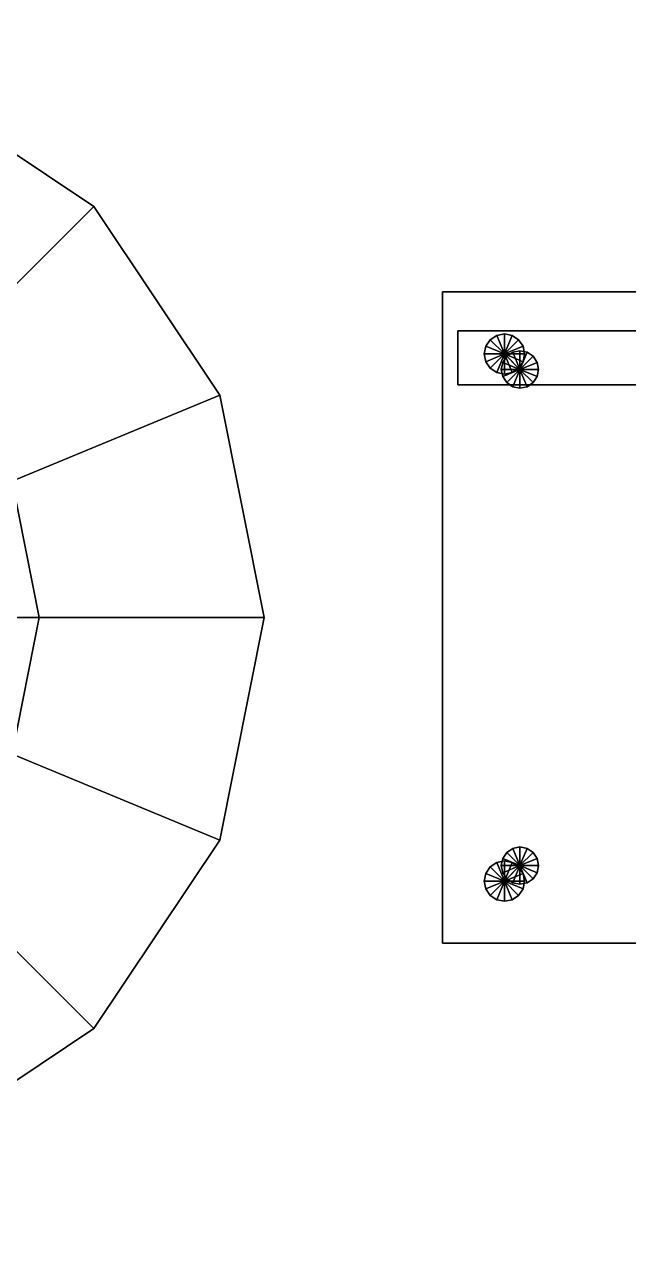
# Model space of a CAD drawing. Header units: millimetres. Extents: x -8000 to 18500, y -500 to 32500.
# Drawn here: x 4221 to 4610, y 942 to 1732 of the extents above; entities that cross this region are included whole.
import ezdxf

# ---------------------------------------------------------------- set-up
doc = ezdxf.new("R2010")
doc.units = ezdxf.units.MM
for name, color, linetype in [('3D-FINISH', 7, 'Continuous'), ('3D-FURNITURE', 7, 'Continuous'), ('3D-ROOF', 7, 'Continuous'), ('3D-SLABS', 7, 'Continuous')]:
    doc.layers.add(name, color=color, linetype=linetype)

msp = doc.modelspace()

# ---------------------------------------------------------------- linework, layer by layer
at = {"layer": '3D-FINISH', "color": 7}
for points in [[(200, 200, 590), (200, 9800, 590), (9800, 9800, 590), (9800, 200, 590)], [(200, 200, 600), (9800, 200, 600), (9800, 9800, 600), (200, 9800, 600)], [(200, 200, 3990), (200, 9800, 3990), (9800, 9800, 3990), (9800, 200, 3990)], [(200, 200, 4000), (9800, 200, 4000), (9800, 9800, 4000), (200, 9800, 4000)]]:
    msp.add_3dface(points, dxfattribs=at)
at = {"layer": '3D-FURNITURE', "color": 7}
for points in [[(4000, 1350, 1330), (4265.17, 1615.17, 1330), (4143.51, 1696.45, 1330), (4000, 1350, 1330)], [(4000, 1350, 1298), (4143.51, 1696.45, 1298), (4265.17, 1615.17, 1298), (4000, 1350, 1298)], [(4265.17, 1615.17, 1298), (4143.51, 1696.45, 1298), (4143.51, 1696.45, 1330), (4265.17, 1615.17, 1330)], [(4000, 1350, 1330), (4346.45, 1493.51, 1330), (4265.17, 1615.17, 1330), (4000, 1350, 1330)], [(4000, 1350, 1298), (4265.17, 1615.17, 1298), (4346.45, 1493.51, 1298), (4000, 1350, 1298)], [(4346.45, 1493.51, 1298), (4265.17, 1615.17, 1298), (4265.17, 1615.17, 1330), (4346.45, 1493.51, 1330)], [(4490, 1140, 1010), (4490, 1560, 1010), (4910, 1560, 1010), (4910, 1140, 1010)], [(4490, 1560, 1010), (4490, 1560, 1050), (4910, 1560, 1050), (4910, 1560, 1010)], [(4490, 1140, 1010), (4490, 1140, 1050), (4490, 1560, 1050), (4490, 1560, 1010)], [(4490, 1140, 1050), (4910, 1140, 1050), (4910, 1560, 1050), (4490, 1560, 1050)], [(4500, 1500, 1300), (4500, 1535, 1300), (4900, 1535, 1300), (4900, 1500, 1300)], [(4500, 1535, 1300), (4500, 1535, 1390), (4900, 1535, 1390), (4900, 1535, 1300)], [(4500, 1500, 1300), (4500, 1500, 1390), (4500, 1535, 1390), (4500, 1535, 1300)], [(4500, 1500, 1390), (4900, 1500, 1390), (4900, 1535, 1390), (4500, 1535, 1390)], [(4520.81, 1529.19, 600), (4517.99, 1524.97, 600), (4517.99, 1524.97, 1030), (4520.81, 1529.19, 1030)], [(4530, 1520, 1030), (4520.81, 1529.19, 1030), (4517.99, 1524.97, 1030), (4530, 1520, 1030)], [(4530, 1520, 600), (4517.99, 1524.97, 600), (4520.81, 1529.19, 600), (4530, 1520, 600)], [(4525.03, 1532.01, 600), (4520.81, 1529.19, 600), (4520.81, 1529.19, 1030), (4525.03, 1532.01, 1030)], [(4530, 1520, 1030), (4525.03, 1532.01, 1030), (4520.81, 1529.19, 1030), (4530, 1520, 1030)], [(4530, 1520, 600), (4520.81, 1529.19, 600), (4525.03, 1532.01, 600), (4530, 1520, 600)], [(4530, 1533, 600), (4525.03, 1532.01, 600), (4525.03, 1532.01, 1030), (4530, 1533, 1030)], [(4530, 1520, 1030), (4530, 1533, 1030), (4525.03, 1532.01, 1030), (4530, 1520, 1030)], [(4530, 1520, 600), (4525.03, 1532.01, 600), (4530, 1533, 600), (4530, 1520, 600)], [(4534.97, 1532.01, 600), (4530, 1533, 600), (4530, 1533, 1030), (4534.97, 1532.01, 1030)], [(4530, 1520, 1030), (4534.97, 1532.01, 1030), (4530, 1533, 1030), (4530, 1520, 1030)], [(4530, 1520, 600), (4530, 1533, 600), (4534.97, 1532.01, 600), (4530, 1520, 600)], [(4530, 1520, 1030), (4539.19, 1529.19, 1030), (4534.97, 1532.01, 1030), (4530, 1520, 1030)], [(4530, 1520, 600), (4534.97, 1532.01, 600), (4539.19, 1529.19, 600), (4530, 1520, 600)], [(4530, 1520, 1030), (4542.01, 1524.97, 1030), (4539.19, 1529.19, 1030), (4530, 1520, 1030)], [(4530, 1520, 600), (4539.19, 1529.19, 600), (4542.01, 1524.97, 600), (4530, 1520, 600)], [(4539.19, 1529.19, 600), (4534.97, 1532.01, 600), (4534.97, 1532.01, 1030), (4539.19, 1529.19, 1030)], [(4542.01, 1524.97, 600), (4539.19, 1529.19, 600), (4539.19, 1529.19, 1030), (4542.01, 1524.97, 1030)], [(4517.99, 1524.97, 600), (4517, 1520, 600), (4517, 1520, 1030), (4517.99, 1524.97, 1030)], [(4530, 1520, 1030), (4517.99, 1524.97, 1030), (4517, 1520, 1030), (4530, 1520, 1030)], [(4530, 1520, 600), (4517, 1520, 600), (4517.99, 1524.97, 600), (4530, 1520, 600)], [(4517, 1520, 600), (4517.99, 1515.03, 600), (4517.99, 1515.03, 1030), (4517, 1520, 1030)], [(4530, 1520, 1030), (4517, 1520, 1030), (4517.99, 1515.03, 1030), (4530, 1520, 1030)], [(4530, 1520, 600), (4517.99, 1515.03, 600), (4517, 1520, 600), (4530, 1520, 600)], [(4530, 1520, 1030), (4517.99, 1515.03, 1030), (4520.81, 1510.81, 1030), (4530, 1520, 1030)], [(4530, 1520, 600), (4520.81, 1510.81, 600), (4517.99, 1515.03, 600), (4530, 1520, 600)], [(4530, 1520, 1030), (4520.81, 1510.81, 1030), (4525.03, 1507.99, 1030), (4530, 1520, 1030)], [(4530, 1520, 600), (4525.03, 1507.99, 600), (4520.81, 1510.81, 600), (4530, 1520, 600)], [(4530, 1520, 1030), (4525.03, 1507.99, 1030), (4530, 1507, 1030), (4530, 1520, 1030)], [(4530, 1520, 600), (4530, 1507, 600), (4525.03, 1507.99, 600), (4530, 1520, 600)], [(4531.51, 1518.49, 1030), (4528.91, 1514.59, 1030), (4528.91, 1514.59, 1380), (4531.51, 1518.49, 1380)], [(4540, 1510, 1380), (4531.51, 1518.49, 1380), (4528.91, 1514.59, 1380), (4540, 1510, 1380)], [(4540, 1510, 1030), (4528.91, 1514.59, 1030), (4531.51, 1518.49, 1030), (4540, 1510, 1030)], [(4530, 1520, 1030), (4543, 1520, 1030), (4542.01, 1524.97, 1030), (4530, 1520, 1030)], [(4530, 1520, 600), (4542.01, 1524.97, 600), (4543, 1520, 600), (4530, 1520, 600)], [(4530, 1520, 1030), (4530, 1507, 1030), (4534.97, 1507.99, 1030), (4530, 1520, 1030)], [(4530, 1520, 600), (4534.97, 1507.99, 600), (4530, 1507, 600), (4530, 1520, 600)], [(4530, 1520, 1030), (4534.97, 1507.99, 1030), (4539.19, 1510.81, 1030), (4530, 1520, 1030)], [(4530, 1520, 600), (4539.19, 1510.81, 600), (4534.97, 1507.99, 600), (4530, 1520, 600)], [(4530, 1520, 1030), (4539.19, 1510.81, 1030), (4542.01, 1515.03, 1030), (4530, 1520, 1030)], [(4530, 1520, 600), (4542.01, 1515.03, 600), (4539.19, 1510.81, 600), (4530, 1520, 600)], [(4530, 1520, 1030), (4542.01, 1515.03, 1030), (4543, 1520, 1030), (4530, 1520, 1030)], [(4530, 1520, 600), (4543, 1520, 600), (4542.01, 1515.03, 600), (4530, 1520, 600)], [(4535.41, 1521.09, 1030), (4531.51, 1518.49, 1030), (4531.51, 1518.49, 1380), (4535.41, 1521.09, 1380)], [(4540, 1510, 1380), (4535.41, 1521.09, 1380), (4531.51, 1518.49, 1380), (4540, 1510, 1380)], [(4540, 1510, 1030), (4531.51, 1518.49, 1030), (4535.41, 1521.09, 1030), (4540, 1510, 1030)], [(4540, 1522, 1030), (4535.41, 1521.09, 1030), (4535.41, 1521.09, 1380), (4540, 1522, 1380)], [(4540, 1510, 1380), (4540, 1522, 1380), (4535.41, 1521.09, 1380), (4540, 1510, 1380)], [(4540, 1510, 1030), (4535.41, 1521.09, 1030), (4540, 1522, 1030), (4540, 1510, 1030)], [(4544.59, 1521.09, 1030), (4540, 1522, 1030), (4540, 1522, 1380), (4544.59, 1521.09, 1380)], [(4540, 1510, 1380), (4544.59, 1521.09, 1380), (4540, 1522, 1380), (4540, 1510, 1380)], [(4540, 1510, 1030), (4540, 1522, 1030), (4544.59, 1521.09, 1030), (4540, 1510, 1030)], [(4540, 1510, 1380), (4548.49, 1518.49, 1380), (4544.59, 1521.09, 1380), (4540, 1510, 1380)], [(4540, 1510, 1030), (4544.59, 1521.09, 1030), (4548.49, 1518.49, 1030), (4540, 1510, 1030)], [(4540, 1510, 1380), (4551.09, 1514.59, 1380), (4548.49, 1518.49, 1380), (4540, 1510, 1380)], [(4540, 1510, 1030), (4548.49, 1518.49, 1030), (4551.09, 1514.59, 1030), (4540, 1510, 1030)], [(4543, 1520, 600), (4542.01, 1524.97, 600), (4542.01, 1524.97, 1030), (4543, 1520, 1030)], [(4542.01, 1515.03, 600), (4543, 1520, 600), (4543, 1520, 1030), (4542.01, 1515.03, 1030)], [(4548.49, 1518.49, 1030), (4544.59, 1521.09, 1030), (4544.59, 1521.09, 1380), (4548.49, 1518.49, 1380)], [(4551.09, 1514.59, 1030), (4548.49, 1518.49, 1030), (4548.49, 1518.49, 1380), (4551.09, 1514.59, 1380)], [(4517.99, 1515.03, 600), (4520.81, 1510.81, 600), (4520.81, 1510.81, 1030), (4517.99, 1515.03, 1030)], [(4520.81, 1510.81, 600), (4525.03, 1507.99, 600), (4525.03, 1507.99, 1030), (4520.81, 1510.81, 1030)], [(4528.91, 1514.59, 1030), (4528, 1510, 1030), (4528, 1510, 1380), (4528.91, 1514.59, 1380)], [(4540, 1510, 1380), (4528.91, 1514.59, 1380), (4528, 1510, 1380), (4540, 1510, 1380)], [(4540, 1510, 1030), (4528, 1510, 1030), (4528.91, 1514.59, 1030), (4540, 1510, 1030)], [(4534.97, 1507.99, 600), (4539.19, 1510.81, 600), (4539.19, 1510.81, 1030), (4534.97, 1507.99, 1030)], [(4539.19, 1510.81, 600), (4542.01, 1515.03, 600), (4542.01, 1515.03, 1030), (4539.19, 1510.81, 1030)], [(4540, 1510, 1380), (4552, 1510, 1380), (4551.09, 1514.59, 1380), (4540, 1510, 1380)], [(4540, 1510, 1030), (4551.09, 1514.59, 1030), (4552, 1510, 1030), (4540, 1510, 1030)], [(4552, 1510, 1030), (4551.09, 1514.59, 1030), (4551.09, 1514.59, 1380), (4552, 1510, 1380)], [(4525.03, 1507.99, 600), (4530, 1507, 600), (4530, 1507, 1030), (4525.03, 1507.99, 1030)], [(4528, 1510, 1030), (4528.91, 1505.41, 1030), (4528.91, 1505.41, 1380), (4528, 1510, 1380)], [(4540, 1510, 1380), (4528, 1510, 1380), (4528.91, 1505.41, 1380), (4540, 1510, 1380)], [(4540, 1510, 1030), (4528.91, 1505.41, 1030), (4528, 1510, 1030), (4540, 1510, 1030)], [(4540, 1510, 1380), (4528.91, 1505.41, 1380), (4531.51, 1501.51, 1380), (4540, 1510, 1380)], [(4540, 1510, 1030), (4531.51, 1501.51, 1030), (4528.91, 1505.41, 1030), (4540, 1510, 1030)], [(4528.91, 1505.41, 1030), (4531.51, 1501.51, 1030), (4531.51, 1501.51, 1380), (4528.91, 1505.41, 1380)], [(4530, 1507, 600), (4534.97, 1507.99, 600), (4534.97, 1507.99, 1030), (4530, 1507, 1030)], [(4540, 1510, 1380), (4531.51, 1501.51, 1380), (4535.41, 1498.91, 1380), (4540, 1510, 1380)], [(4540, 1510, 1030), (4535.41, 1498.91, 1030), (4531.51, 1501.51, 1030), (4540, 1510, 1030)], [(4540, 1510, 1380), (4535.41, 1498.91, 1380), (4540, 1498, 1380), (4540, 1510, 1380)], [(4540, 1510, 1030), (4540, 1498, 1030), (4535.41, 1498.91, 1030), (4540, 1510, 1030)], [(4540, 1510, 1380), (4540, 1498, 1380), (4544.59, 1498.91, 1380), (4540, 1510, 1380)], [(4540, 1510, 1030), (4544.59, 1498.91, 1030), (4540, 1498, 1030), (4540, 1510, 1030)], [(4540, 1510, 1380), (4544.59, 1498.91, 1380), (4548.49, 1501.51, 1380), (4540, 1510, 1380)], [(4540, 1510, 1030), (4548.49, 1501.51, 1030), (4544.59, 1498.91, 1030), (4540, 1510, 1030)], [(4540, 1510, 1380), (4548.49, 1501.51, 1380), (4551.09, 1505.41, 1380), (4540, 1510, 1380)], [(4540, 1510, 1030), (4551.09, 1505.41, 1030), (4548.49, 1501.51, 1030), (4540, 1510, 1030)], [(4540, 1510, 1380), (4551.09, 1505.41, 1380), (4552, 1510, 1380), (4540, 1510, 1380)], [(4540, 1510, 1030), (4552, 1510, 1030), (4551.09, 1505.41, 1030), (4540, 1510, 1030)], [(4548.49, 1501.51, 1030), (4551.09, 1505.41, 1030), (4551.09, 1505.41, 1380), (4548.49, 1501.51, 1380)], [(4551.09, 1505.41, 1030), (4552, 1510, 1030), (4552, 1510, 1380), (4551.09, 1505.41, 1380)], [(4500, 1500, 1300), (4900, 1500, 1300), (4900, 1500, 1390), (4500, 1500, 1390)], [(4531.51, 1501.51, 1030), (4535.41, 1498.91, 1030), (4535.41, 1498.91, 1380), (4531.51, 1501.51, 1380)], [(4535.41, 1498.91, 1030), (4540, 1498, 1030), (4540, 1498, 1380), (4535.41, 1498.91, 1380)], [(4540, 1498, 1030), (4544.59, 1498.91, 1030), (4544.59, 1498.91, 1380), (4540, 1498, 1380)], [(4544.59, 1498.91, 1030), (4548.49, 1501.51, 1030), (4548.49, 1501.51, 1380), (4544.59, 1498.91, 1380)], [(4000, 1350, 1330), (4375, 1350, 1330), (4346.45, 1493.51, 1330), (4000, 1350, 1330)], [(4000, 1350, 1298), (4346.45, 1493.51, 1298), (4375, 1350, 1298), (4000, 1350, 1298)], [(4375, 1350, 1298), (4346.45, 1493.51, 1298), (4346.45, 1493.51, 1330), (4375, 1350, 1330)], [(4000, 1350, 618), (4230, 1350, 618), (4212.49, 1438.02, 618), (4000, 1350, 618)], [(4000, 1350, 600), (4212.49, 1438.02, 600), (4230, 1350, 600), (4000, 1350, 600)], [(4230, 1350, 600), (4212.49, 1438.02, 600), (4212.49, 1438.02, 618), (4230, 1350, 618)], [(4000, 1350, 618), (4212.49, 1261.98, 618), (4230, 1350, 618), (4000, 1350, 618)], [(4000, 1350, 600), (4230, 1350, 600), (4212.49, 1261.98, 600), (4000, 1350, 600)], [(4000, 1350, 1330), (4143.51, 1003.55, 1330), (4265.17, 1084.83, 1330), (4000, 1350, 1330)], [(4000, 1350, 1298), (4265.17, 1084.83, 1298), (4143.51, 1003.55, 1298), (4000, 1350, 1298)], [(4000, 1350, 1330), (4265.17, 1084.83, 1330), (4346.45, 1206.49, 1330), (4000, 1350, 1330)], [(4000, 1350, 1298), (4346.45, 1206.49, 1298), (4265.17, 1084.83, 1298), (4000, 1350, 1298)], [(4000, 1350, 1330), (4346.45, 1206.49, 1330), (4375, 1350, 1330), (4000, 1350, 1330)], [(4000, 1350, 1298), (4375, 1350, 1298), (4346.45, 1206.49, 1298), (4000, 1350, 1298)], [(4212.49, 1261.98, 600), (4230, 1350, 600), (4230, 1350, 618), (4212.49, 1261.98, 618)], [(4346.45, 1206.49, 1298), (4375, 1350, 1298), (4375, 1350, 1330), (4346.45, 1206.49, 1330)], [(4265.17, 1084.83, 1298), (4346.45, 1206.49, 1298), (4346.45, 1206.49, 1330), (4265.17, 1084.83, 1330)], [(4540, 1202, 1030), (4535.41, 1201.09, 1030), (4535.41, 1201.09, 1380), (4540, 1202, 1380)], [(4540, 1190, 1380), (4540, 1202, 1380), (4535.41, 1201.09, 1380), (4540, 1190, 1380)], [(4540, 1190, 1030), (4535.41, 1201.09, 1030), (4540, 1202, 1030), (4540, 1190, 1030)], [(4544.59, 1201.09, 1030), (4540, 1202, 1030), (4540, 1202, 1380), (4544.59, 1201.09, 1380)], [(4540, 1190, 1380), (4544.59, 1201.09, 1380), (4540, 1202, 1380), (4540, 1190, 1380)], [(4540, 1190, 1030), (4540, 1202, 1030), (4544.59, 1201.09, 1030), (4540, 1190, 1030)], [(4528.91, 1194.59, 1030), (4528, 1190, 1030), (4528, 1190, 1380), (4528.91, 1194.59, 1380)], [(4540, 1190, 1380), (4528.91, 1194.59, 1380), (4528, 1190, 1380), (4540, 1190, 1380)], [(4540, 1190, 1030), (4528, 1190, 1030), (4528.91, 1194.59, 1030), (4540, 1190, 1030)], [(4531.51, 1198.49, 1030), (4528.91, 1194.59, 1030), (4528.91, 1194.59, 1380), (4531.51, 1198.49, 1380)], [(4540, 1190, 1380), (4531.51, 1198.49, 1380), (4528.91, 1194.59, 1380), (4540, 1190, 1380)], [(4540, 1190, 1030), (4528.91, 1194.59, 1030), (4531.51, 1198.49, 1030), (4540, 1190, 1030)], [(4535.41, 1201.09, 1030), (4531.51, 1198.49, 1030), (4531.51, 1198.49, 1380), (4535.41, 1201.09, 1380)], [(4540, 1190, 1380), (4535.41, 1201.09, 1380), (4531.51, 1198.49, 1380), (4540, 1190, 1380)], [(4540, 1190, 1030), (4531.51, 1198.49, 1030), (4535.41, 1201.09, 1030), (4540, 1190, 1030)], [(4540, 1190, 1380), (4548.49, 1198.49, 1380), (4544.59, 1201.09, 1380), (4540, 1190, 1380)], [(4540, 1190, 1030), (4544.59, 1201.09, 1030), (4548.49, 1198.49, 1030), (4540, 1190, 1030)], [(4540, 1190, 1380), (4551.09, 1194.59, 1380), (4548.49, 1198.49, 1380), (4540, 1190, 1380)], [(4540, 1190, 1030), (4548.49, 1198.49, 1030), (4551.09, 1194.59, 1030), (4540, 1190, 1030)], [(4540, 1190, 1380), (4552, 1190, 1380), (4551.09, 1194.59, 1380), (4540, 1190, 1380)], [(4540, 1190, 1030), (4551.09, 1194.59, 1030), (4552, 1190, 1030), (4540, 1190, 1030)], [(4548.49, 1198.49, 1030), (4544.59, 1201.09, 1030), (4544.59, 1201.09, 1380), (4548.49, 1198.49, 1380)], [(4551.09, 1194.59, 1030), (4548.49, 1198.49, 1030), (4548.49, 1198.49, 1380), (4551.09, 1194.59, 1380)], [(4552, 1190, 1030), (4551.09, 1194.59, 1030), (4551.09, 1194.59, 1380), (4552, 1190, 1380)], [(4520.81, 1189.19, 600), (4517.99, 1184.97, 600), (4517.99, 1184.97, 1030), (4520.81, 1189.19, 1030)], [(4530, 1180, 1030), (4520.81, 1189.19, 1030), (4517.99, 1184.97, 1030), (4530, 1180, 1030)], [(4530, 1180, 600), (4517.99, 1184.97, 600), (4520.81, 1189.19, 600), (4530, 1180, 600)], [(4525.03, 1192.01, 600), (4520.81, 1189.19, 600), (4520.81, 1189.19, 1030), (4525.03, 1192.01, 1030)], [(4530, 1180, 1030), (4525.03, 1192.01, 1030), (4520.81, 1189.19, 1030), (4530, 1180, 1030)], [(4530, 1180, 600), (4520.81, 1189.19, 600), (4525.03, 1192.01, 600), (4530, 1180, 600)], [(4530, 1193, 600), (4525.03, 1192.01, 600), (4525.03, 1192.01, 1030), (4530, 1193, 1030)], [(4530, 1180, 1030), (4530, 1193, 1030), (4525.03, 1192.01, 1030), (4530, 1180, 1030)], [(4530, 1180, 600), (4525.03, 1192.01, 600), (4530, 1193, 600), (4530, 1180, 600)], [(4528, 1190, 1030), (4528.91, 1185.41, 1030), (4528.91, 1185.41, 1380), (4528, 1190, 1380)], [(4540, 1190, 1380), (4528, 1190, 1380), (4528.91, 1185.41, 1380), (4540, 1190, 1380)], [(4540, 1190, 1030), (4528.91, 1185.41, 1030), (4528, 1190, 1030), (4540, 1190, 1030)], [(4540, 1190, 1380), (4528.91, 1185.41, 1380), (4531.51, 1181.51, 1380), (4540, 1190, 1380)], [(4540, 1190, 1030), (4531.51, 1181.51, 1030), (4528.91, 1185.41, 1030), (4540, 1190, 1030)], [(4534.97, 1192.01, 600), (4530, 1193, 600), (4530, 1193, 1030), (4534.97, 1192.01, 1030)], [(4530, 1180, 1030), (4534.97, 1192.01, 1030), (4530, 1193, 1030), (4530, 1180, 1030)], [(4530, 1180, 600), (4530, 1193, 600), (4534.97, 1192.01, 600), (4530, 1180, 600)], [(4530, 1180, 1030), (4539.19, 1189.19, 1030), (4534.97, 1192.01, 1030), (4530, 1180, 1030)], [(4530, 1180, 600), (4534.97, 1192.01, 600), (4539.19, 1189.19, 600), (4530, 1180, 600)], [(4530, 1180, 1030), (4542.01, 1184.97, 1030), (4539.19, 1189.19, 1030), (4530, 1180, 1030)], [(4530, 1180, 600), (4539.19, 1189.19, 600), (4542.01, 1184.97, 600), (4530, 1180, 600)], [(4540, 1190, 1380), (4531.51, 1181.51, 1380), (4535.41, 1178.91, 1380), (4540, 1190, 1380)], [(4540, 1190, 1030), (4535.41, 1178.91, 1030), (4531.51, 1181.51, 1030), (4540, 1190, 1030)], [(4539.19, 1189.19, 600), (4534.97, 1192.01, 600), (4534.97, 1192.01, 1030), (4539.19, 1189.19, 1030)], [(4540, 1190, 1380), (4535.41, 1178.91, 1380), (4540, 1178, 1380), (4540, 1190, 1380)], [(4540, 1190, 1030), (4540, 1178, 1030), (4535.41, 1178.91, 1030), (4540, 1190, 1030)], [(4542.01, 1184.97, 600), (4539.19, 1189.19, 600), (4539.19, 1189.19, 1030), (4542.01, 1184.97, 1030)], [(4540, 1190, 1380), (4540, 1178, 1380), (4544.59, 1178.91, 1380), (4540, 1190, 1380)], [(4540, 1190, 1030), (4544.59, 1178.91, 1030), (4540, 1178, 1030), (4540, 1190, 1030)], [(4540, 1190, 1380), (4544.59, 1178.91, 1380), (4548.49, 1181.51, 1380), (4540, 1190, 1380)], [(4540, 1190, 1030), (4548.49, 1181.51, 1030), (4544.59, 1178.91, 1030), (4540, 1190, 1030)], [(4540, 1190, 1380), (4548.49, 1181.51, 1380), (4551.09, 1185.41, 1380), (4540, 1190, 1380)], [(4540, 1190, 1030), (4551.09, 1185.41, 1030), (4548.49, 1181.51, 1030), (4540, 1190, 1030)], [(4540, 1190, 1380), (4551.09, 1185.41, 1380), (4552, 1190, 1380), (4540, 1190, 1380)], [(4540, 1190, 1030), (4552, 1190, 1030), (4551.09, 1185.41, 1030), (4540, 1190, 1030)], [(4551.09, 1185.41, 1030), (4552, 1190, 1030), (4552, 1190, 1380), (4551.09, 1185.41, 1380)], [(4517.99, 1184.97, 600), (4517, 1180, 600), (4517, 1180, 1030), (4517.99, 1184.97, 1030)], [(4530, 1180, 1030), (4517.99, 1184.97, 1030), (4517, 1180, 1030), (4530, 1180, 1030)], [(4530, 1180, 600), (4517, 1180, 600), (4517.99, 1184.97, 600), (4530, 1180, 600)], [(4517, 1180, 600), (4517.99, 1175.03, 600), (4517.99, 1175.03, 1030), (4517, 1180, 1030)], [(4530, 1180, 1030), (4517, 1180, 1030), (4517.99, 1175.03, 1030), (4530, 1180, 1030)], [(4530, 1180, 600), (4517.99, 1175.03, 600), (4517, 1180, 600), (4530, 1180, 600)], [(4530, 1180, 1030), (4517.99, 1175.03, 1030), (4520.81, 1170.81, 1030), (4530, 1180, 1030)], [(4530, 1180, 600), (4520.81, 1170.81, 600), (4517.99, 1175.03, 600), (4530, 1180, 600)], [(4530, 1180, 1030), (4520.81, 1170.81, 1030), (4525.03, 1167.99, 1030), (4530, 1180, 1030)], [(4530, 1180, 600), (4525.03, 1167.99, 600), (4520.81, 1170.81, 600), (4530, 1180, 600)], [(4530, 1180, 1030), (4525.03, 1167.99, 1030), (4530, 1167, 1030), (4530, 1180, 1030)], [(4530, 1180, 600), (4530, 1167, 600), (4525.03, 1167.99, 600), (4530, 1180, 600)], [(4528.91, 1185.41, 1030), (4531.51, 1181.51, 1030), (4531.51, 1181.51, 1380), (4528.91, 1185.41, 1380)], [(4530, 1180, 1030), (4543, 1180, 1030), (4542.01, 1184.97, 1030), (4530, 1180, 1030)], [(4530, 1180, 600), (4542.01, 1184.97, 600), (4543, 1180, 600), (4530, 1180, 600)], [(4530, 1180, 1030), (4530, 1167, 1030), (4534.97, 1167.99, 1030), (4530, 1180, 1030)], [(4530, 1180, 600), (4534.97, 1167.99, 600), (4530, 1167, 600), (4530, 1180, 600)], [(4530, 1180, 1030), (4534.97, 1167.99, 1030), (4539.19, 1170.81, 1030), (4530, 1180, 1030)], [(4530, 1180, 600), (4539.19, 1170.81, 600), (4534.97, 1167.99, 600), (4530, 1180, 600)], [(4530, 1180, 1030), (4539.19, 1170.81, 1030), (4542.01, 1175.03, 1030), (4530, 1180, 1030)], [(4530, 1180, 600), (4542.01, 1175.03, 600), (4539.19, 1170.81, 600), (4530, 1180, 600)], [(4530, 1180, 1030), (4542.01, 1175.03, 1030), (4543, 1180, 1030), (4530, 1180, 1030)], [(4530, 1180, 600), (4543, 1180, 600), (4542.01, 1175.03, 600), (4530, 1180, 600)], [(4531.51, 1181.51, 1030), (4535.41, 1178.91, 1030), (4535.41, 1178.91, 1380), (4531.51, 1181.51, 1380)], [(4535.41, 1178.91, 1030), (4540, 1178, 1030), (4540, 1178, 1380), (4535.41, 1178.91, 1380)], [(4540, 1178, 1030), (4544.59, 1178.91, 1030), (4544.59, 1178.91, 1380), (4540, 1178, 1380)], [(4543, 1180, 600), (4542.01, 1184.97, 600), (4542.01, 1184.97, 1030), (4543, 1180, 1030)], [(4542.01, 1175.03, 600), (4543, 1180, 600), (4543, 1180, 1030), (4542.01, 1175.03, 1030)], [(4544.59, 1178.91, 1030), (4548.49, 1181.51, 1030), (4548.49, 1181.51, 1380), (4544.59, 1178.91, 1380)], [(4548.49, 1181.51, 1030), (4551.09, 1185.41, 1030), (4551.09, 1185.41, 1380), (4548.49, 1181.51, 1380)], [(4517.99, 1175.03, 600), (4520.81, 1170.81, 600), (4520.81, 1170.81, 1030), (4517.99, 1175.03, 1030)], [(4520.81, 1170.81, 600), (4525.03, 1167.99, 600), (4525.03, 1167.99, 1030), (4520.81, 1170.81, 1030)], [(4534.97, 1167.99, 600), (4539.19, 1170.81, 600), (4539.19, 1170.81, 1030), (4534.97, 1167.99, 1030)], [(4539.19, 1170.81, 600), (4542.01, 1175.03, 600), (4542.01, 1175.03, 1030), (4539.19, 1170.81, 1030)], [(4525.03, 1167.99, 600), (4530, 1167, 600), (4530, 1167, 1030), (4525.03, 1167.99, 1030)], [(4530, 1167, 600), (4534.97, 1167.99, 600), (4534.97, 1167.99, 1030), (4530, 1167, 1030)], [(4490, 1140, 1010), (4910, 1140, 1010), (4910, 1140, 1050), (4490, 1140, 1050)], [(4143.51, 1003.55, 1298), (4265.17, 1084.83, 1298), (4265.17, 1084.83, 1330), (4143.51, 1003.55, 1330)]]:
    msp.add_3dface(points, dxfattribs=at)
at = {"layer": '3D-ROOF', "color": 7}
for points in [[(0, 0, 7000), (0, 10000, 7000), (10000, 10000, 7000), (10000, 0, 7000)], [(0, 0, 7200), (10000, 0, 7200), (10000, 10000, 7200), (0, 10000, 7200)]]:
    msp.add_3dface(points, dxfattribs=at)
at = {"layer": '3D-SLABS', "color": 7}
for points in [[(0, 0), (0, 10000), (10000, 10000), (10000, 0)], [(0, 0, 600), (10000, 0, 600), (10000, 10000, 600), (0, 10000, 600)], [(0, 0, 3800), (0, 4000, 3800), (10000, 4000, 3800), (10000, 0, 3800)], [(0, 0, 4000), (10000, 0, 4000), (10000, 4000, 4000), (0, 4000, 4000)]]:
    msp.add_3dface(points, dxfattribs=at)

doc.saveas('drawing.dxf')
